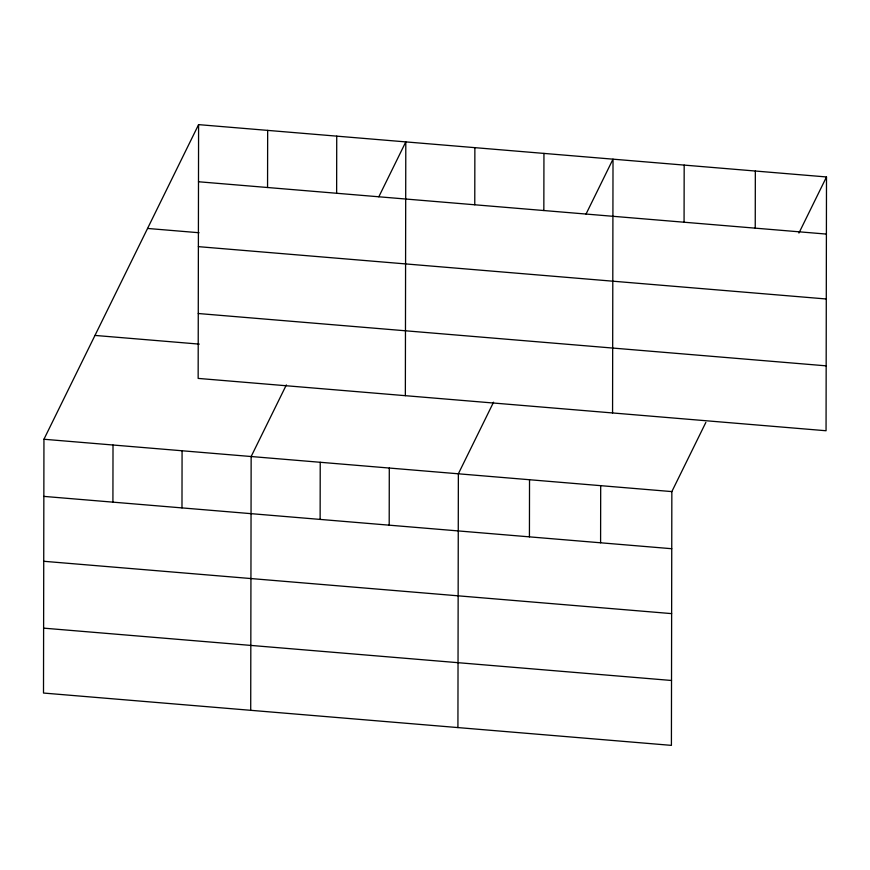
<?xml version="1.0" encoding="UTF-8"?>
<svg xmlns="http://www.w3.org/2000/svg" width="870" height="870" viewBox="0 0 870 870"><rect width="100%" height="100%" fill="white"/><g stroke="black" fill="none" stroke-linecap="round" stroke-linejoin="round"><path stroke-width="1.3" d="M198.588 124.627L198.153 378.406L826.054 430.748L826.5 176.958L198.588 124.627L43.946 439.252L43.5 693.042L671.412 745.372L671.847 491.594L705.875 422.374M112.915 502.142L113.013 445.016M181.982 507.895L182.08 450.769M250.712 710.311L251.147 456.522L286.35 384.921M267.558 187.507L267.666 130.38M320.127 519.412L320.225 462.285M336.636 193.27L336.733 136.133M389.194 525.165L389.292 468.038M405.355 395.676L405.801 141.897L378.82 196.794M457.924 727.581L458.359 473.791L493.562 402.19M474.77 204.776L474.868 147.65M529.428 536.855L529.525 479.729M543.837 210.54L543.946 153.403M600.594 542.793L600.692 485.656M612.567 412.956L613.013 159.167L586.032 214.063M684.07 222.231L684.179 165.093M755.236 228.157L755.334 171.031M798.932 233.051L826.5 176.958M198.49 181.754L826.402 234.084M147.563 228.451L199.023 232.736M198.382 246.645L826.282 298.986M198.262 313.515L826.174 365.846M94.982 335.428L199.263 344.118M43.946 439.252L671.847 491.594M43.848 496.389L671.749 548.72M43.728 561.28L671.64 613.622M43.609 628.14L671.52 680.481"/></g></svg>
